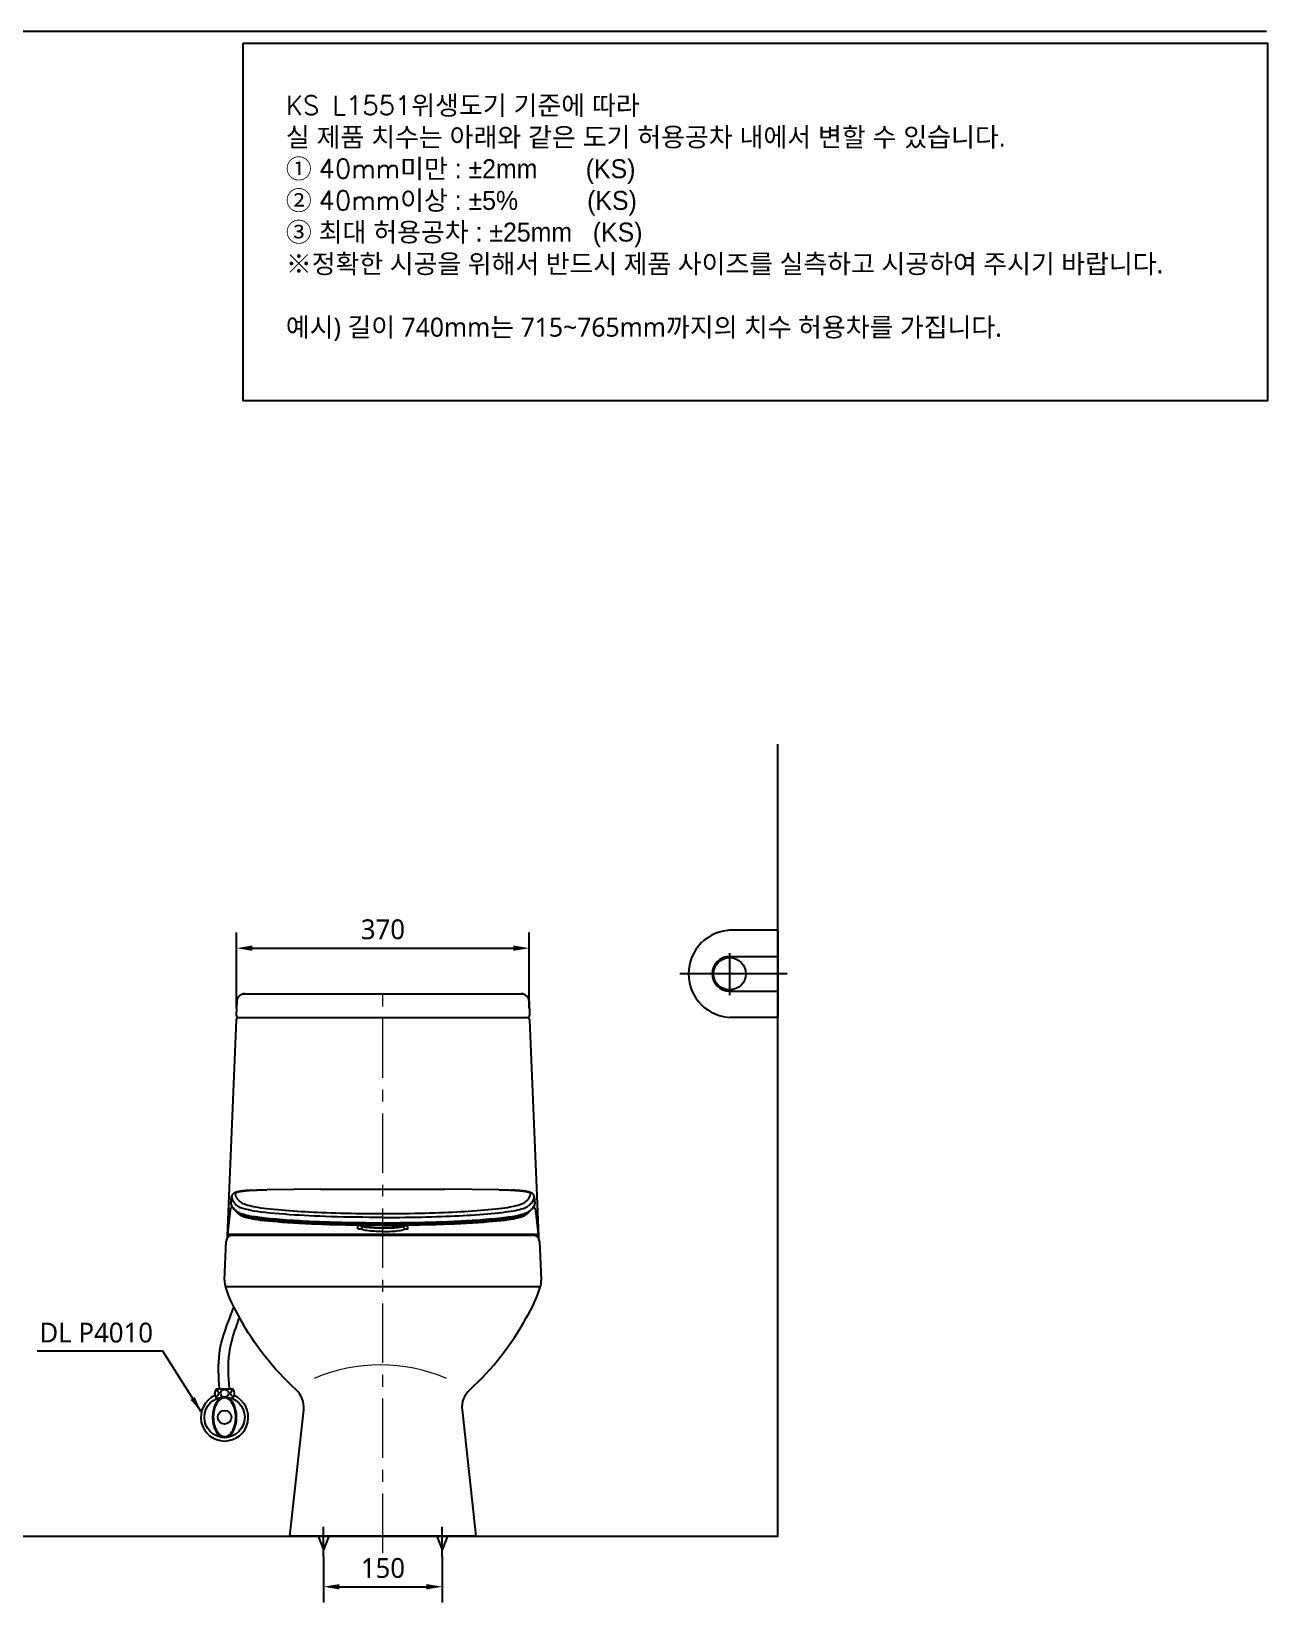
# Model space of a CAD drawing. Extents: x 9010 to 11716, y -52 to 2196.
# Drawn here: x 10155 to 11716, y 74 to 2058 of the extents above; entities that cross this region are included whole.
import ezdxf
from ezdxf.lldxf.tags import DXFTag

# ---------------------------------------------------------------- set-up
doc = ezdxf.new("R2010")
doc.units = 0
doc.header["$LTSCALE"] = 20
doc.header["$MEASUREMENT"] = 0
doc.linetypes.add('CENTER', pattern=[2, 1.25, -0.25, 0.25, -0.25])
doc.layers.get('0').update_dxf_attribs({"linetype": 'CONTINUOUS'})
doc.layers.get('DEFPOINTS').update_dxf_attribs({"linetype": 'CONTINUOUS'})
for name, color, linetype in [('1', 1, 'CONTINUOUS'), ('2', 2, 'CONTINUOUS'), ('3', 3, 'CONTINUOUS'), ('4', 4, 'CONTINUOUS'), ('6', 6, 'CONTINUOUS')]:
    doc.layers.add(name, color=color, linetype=linetype)
doc.styles.add('ROMANS', font='NanumGothic.ttf')
doc.styles.get("Standard").update_dxf_attribs({"font": 'NanumGothic.ttf'})
tags = doc.linetypes.add('DASHED', pattern=[0.75, 0.5, -0.25]).pattern_tags.tags
tags[6:7] = [DXFTag(74, 4), DXFTag(75, 0), DXFTag(340, '0'), DXFTag(46, 1.0), DXFTag(50, 0.0), DXFTag(44, 0.0), DXFTag(45, 0.0)]
tags[4:5] = [DXFTag(74, 4), DXFTag(75, 0), DXFTag(340, '0'), DXFTag(46, 1.0), DXFTag(50, 0.0), DXFTag(44, 0.0), DXFTag(45, 0.0)]
doc.dimstyles.get("Standard").update_dxf_attribs({"dimtxt": 0.18, "dimasz": 0.18, "dimexe": 0.18, "dimexo": 0.0625, "dimgap": 0.09, "dimtad": 0, "dimtih": 1, "dimtoh": 1, "dimdec": 4, "dimzin": 0, "dimdsep": 46, "dimtxsty": 'Standard', "dimcen": 0.09, "dimadec": 0, "dimazin": 0, "dimtfac": 1, "dimtdec": 4, "dimtofl": 0, "dimtmove": 0, "dimatfit": 3, "dimfxl": 0, "dimtolj": 1, "dimtzin": 0, "dimarcsym": 0})

# ---------------------------------------------------------------- blocks, each defined once
blk = doc.blocks.new('*D47')
at = {"layer": '3', "color": 3, "lineweight": -2}
for p, q in [((10523.6, 131.8), (10523.6, 73.7)), ((10673.6, 131.8), (10673.6, 73.7)), ((10543.6, 93.7), (10653.6, 93.7))]:
    blk.add_line(p, q, dxfattribs=at)
at = {"layer": '3', "color": 3}
for points in [[(10543.6, 97), (10543.6, 90.3), (10523.6, 93.7)], [(10653.6, 97), (10653.6, 90.3), (10673.6, 93.7)]]:
    blk.add_solid(points, dxfattribs=at)
at = {"layer": 'DEFPOINTS', "color": 0}
for p in [(10523.6, 131.8), (10673.6, 131.8), (10673.6, 93.7)]:
    blk.add_point(p, dxfattribs=at)
at = {"layer": '3', "color": 2, "insert": (10598.6, 117.2), "char_height": 25, "attachment_point": 5}
blk.add_mtext('\\A1;150', dxfattribs=at)
blk = doc.blocks.new('*D57')
at = {"layer": '3', "color": 3, "lineweight": -2}
for p, q in [((10413.6, 824.1), (10413.6, 920)), ((10783.5, 824), (10783.5, 920)), ((10433.6, 900), (10763.5, 900))]:
    blk.add_line(p, q, dxfattribs=at)
at = {"layer": '3', "color": 3}
for points in [[(10433.6, 903.4), (10433.6, 896.7), (10413.6, 900)], [(10763.5, 903.4), (10763.5, 896.7), (10783.5, 900)]]:
    blk.add_solid(points, dxfattribs=at)
at = {"layer": 'DEFPOINTS', "color": 0}
for p in [(10783.5, 900), (10413.6, 824.1), (10783.5, 824)]:
    blk.add_point(p, dxfattribs=at)
at = {"layer": '3', "color": 2, "insert": (10598.6, 923.7), "char_height": 25, "attachment_point": 5}
blk.add_mtext('\\A1;370', dxfattribs=at)

msp = doc.modelspace()

# ---------------------------------------------------------------- linework, layer by layer
at = {"color": 7}
for p, q in [((10421.5718, 842.37862), (10598.64362, 842.37795)), ((10598.64362, 842.37795), (10775.71545, 842.37728)), ((10413.90973, 832.71473), (10413.33106, 815.50724)), ((10783.20976, 832.71337), (10783.78838, 815.50721)), ((10413.23755, 809.47389), (10401.9491, 536.58491)), ((10416.23504, 812.37732), (10598.56025, 812.37731)), ((10598.56025, 812.37731), (10780.79333, 812.3773)), ((10783.88201, 809.49948), (10795.00614, 536.58489)), ((10401.9491, 536.58491), (10401.9491, 533.93683)), ((10794.80508, 537.67693), (10402.15014, 537.67695)), ((10408.7206, 537.67694), (10434.04635, 537.67694)), ((10434.04635, 537.67694), (10598.56113, 537.67694)), ((10598.56113, 537.67694), (10763.0759, 537.67694)), ((10763.0759, 537.67694), (10788.40165, 537.67694)), ((10795.00614, 536.58489), (10795.00614, 534.19144)), ((10398.58476, 480.76369), (10400.72817, 530.0247)), ((10796.39408, 530.0247), (10798.53749, 480.76369)), ((10399.56113, 472.67694), (10797.56113, 472.67694)), ((10481.06113, 157.67694), (10498.54271, 316.93902)), ((10698.57954, 316.93902), (10716.06113, 157.67694)), ((10598.56113, 157.67694), (10481.06113, 157.67694)), ((10516.77763, 157.67694), (10523.56113, 140.44882)), ((10530.34462, 157.67694), (10523.56113, 140.44882)), ((10716.06113, 157.67694), (10598.56113, 157.67694)), ((10666.77763, 157.67694), (10673.56113, 140.44882)), ((10680.34462, 157.67694), (10673.56113, 140.44882))]:
    msp.add_line(p, q, dxfattribs=at)
at = {"color": 1, "linetype": 'CENTER', "lineweight": 0, "ltscale": 3}
msp.add_line((10598.56113, 136.25114), (10598.56113, 851.41055), dxfattribs=at)
at = {"color": 2}
for p, q in [((10407.46275, 586.3906), (10406.46065, 577.47436)), ((10790.6616, 577.47435), (10789.6595, 586.39057)), ((10405.54026, 569.2562), (10402.1631, 538.96895)), ((10794.9592, 538.96851), (10791.58199, 569.25624)), ((10402.23365, 538.78147), (10411.51772, 538.78147)), ((10403.22793, 537.67694), (10412.50917, 537.67694)), ((10411.51772, 538.78147), (10427.58074, 538.78147)), ((10412.50917, 537.67694), (10428.53719, 537.67694)), ((10427.58074, 538.78147), (10496.61323, 538.78147)), ((10428.53719, 537.67694), (10497.29923, 537.67694)), ((10496.61323, 538.78147), (10598.56113, 538.78147)), ((10497.29923, 537.67694), (10699.82302, 537.67694)), ((10598.56113, 538.78147), (10700.50902, 538.78147)), ((10699.82302, 537.67694), (10768.58506, 537.67694)), ((10700.50902, 538.78147), (10769.54152, 538.78147)), ((10768.58506, 537.67694), (10784.61308, 537.67694)), ((10769.54152, 538.78147), (10785.60453, 538.78147)), ((10784.61308, 537.67694), (10793.89432, 537.67694)), ((10785.60453, 538.78147), (10794.8886, 538.78147))]:
    msp.add_line(p, q, dxfattribs=at)
at = {"color": 1, "linetype": 'CENTER', "ltscale": 3}
for p, q in [((10523.56113, 131.78201), (10523.56113, 169.30347)), ((10673.56113, 131.78201), (10673.56113, 169.30347))]:
    msp.add_line(p, q, dxfattribs=at)
at = {"color": 2}
for points in [[(10520.19673, 595.59464), (10485.99974, 595.36353), (10451.8042, 594.9751)], [(10520.19674, 595.59486), (10559.37883, 595.72569), (10598.56113, 595.7696)], [(10598.56113, 595.7696), (10637.74331, 595.72569), (10676.92528, 595.59486)], [(10745.31805, 594.9751), (10711.12251, 595.36353), (10676.92552, 595.59464)], [(10406.45628, 577.30806), (10406.45807, 577.25324), (10406.46044, 577.22028)], [(10406.46044, 577.22028), (10406.52044, 576.9453)], [(10406.4659, 577.39986), (10406.46597, 577.17953), (10406.48857, 577.05382)], [(10406.46669, 577.39975), (10407.46325, 586.25829)], [(10598.56113, 552.90714), (10593.20337, 552.91294), (10587.85309, 552.9303), (10582.51749, 552.95913), (10577.20369, 552.99937), (10571.91884, 553.05098), (10566.67012, 553.11392), (10561.46487, 553.18813), (10556.31041, 553.27354), (10551.2136, 553.36997), (10546.18118, 553.47728), (10541.21989, 553.59531), (10536.33647, 553.72392), (10531.72796, 553.85718), (10527.20353, 553.9999), (10522.76874, 554.15187), (10518.4288, 554.31288), (10514.18894, 554.4827), (10510.05455, 554.66115), (10506.03111, 554.84805), (10501.74136, 555.06316), (10497.59291, 555.28728), (10493.5694, 555.51863), (10489.64757, 555.75553), (10485.81385, 555.99721), (10481.06212, 556.31159), (10476.46679, 556.63385), (10472.03506, 556.9638), (10467.7678, 557.30101), (10463.66664, 557.64515), (10459.80379, 557.98965), (10456.10894, 558.34035), (10452.58488, 558.69698), (10449.2337, 559.05922), (10446.00131, 559.43351), (10442.95248, 559.81299), (10440.08994, 560.19738), (10437.41846, 560.58644), (10434.94461, 560.97992), (10432.70411, 561.3702), (10430.6413, 561.76369), (10428.74081, 562.15981), (10426.97504, 562.55791), (10424.8783, 563.06846), (10422.94448, 563.5812), (10421.17995, 564.09607), (10419.59538, 564.61292), (10418.18923, 565.13152), (10416.9821, 565.64236), (10415.94681, 566.15446), (10415.07855, 566.66758), (10414.36477, 567.18139), (10413.29275, 568.09904), (10412.27608, 569.0167), (10411.32092, 569.93467), (10410.45088, 570.85295), (10409.34771, 572.16516), (10408.39527, 573.47777), (10407.59718, 574.79074), (10406.95519, 576.104), (10406.46806, 577.41748)], [(10406.48857, 577.05382), (10406.50474, 576.99588)], [(10406.50486, 576.9955), (10406.5165, 576.95837), (10406.58635, 576.74284), (10406.65588, 576.53929), (10406.72448, 576.34772), (10406.79159, 576.16812), (10406.85665, 576.00047), (10406.91917, 575.84478), (10406.97869, 575.70104), (10407.02923, 575.58214), (10407.07671, 575.47285), (10407.12089, 575.37317), (10407.1637, 575.27831), (10407.2067, 575.18467), (10407.24985, 575.09225), (10407.29313, 575.00104), (10407.3836, 574.81495), (10407.47427, 574.63419), (10407.56571, 574.4573), (10407.66195, 574.27647), (10407.76382, 574.09056), (10407.87157, 573.89951), (10408.04753, 573.59875), (10408.23593, 573.29055), (10408.43729, 572.97496), (10408.64786, 572.65839), (10408.86216, 572.34864), (10409.07959, 572.04569), (10409.30056, 571.74821), (10410.29459, 570.51553), (10411.41855, 569.28803), (10412.67682, 568.07165), (10412.91151, 567.85687), (10413.15637, 567.63542), (10413.41128, 567.40728), (10413.56614, 567.26971), (10413.72426, 567.12982), (10413.8848, 566.98822), (10414.03845, 566.85339), (10414.18246, 566.72803), (10414.31725, 566.61216), (10414.44317, 566.5058), (10414.56018, 566.40899), (10414.64769, 566.33801), (10414.74549, 566.26019), (10414.85703, 566.17346), (10414.98344, 566.07786), (10415.12887, 565.97147), (10415.29299, 565.856), (10415.47794, 565.73153), (10415.68507, 565.59856), (10415.89808, 565.46807), (10416.1726, 565.30814), (10416.43951, 565.16046), (10416.69611, 565.02489), (10416.91442, 564.91399), (10417.12075, 564.81256), (10417.32193, 564.7166), (10417.53736, 564.61681), (10417.76869, 564.51282), (10418.0168, 564.40463), (10418.481, 564.21055), (10418.99513, 564.00673), (10419.53707, 563.80279), (10420.10417, 563.59972), (10420.69631, 563.39751), (10421.31348, 563.19617), (10421.95388, 562.99626), (10422.61601, 562.79817), (10424.06916, 562.38896), (10425.60685, 561.98597), (10427.24219, 561.58483), (10428.95794, 561.19099), (10430.79615, 560.79915), (10432.78498, 560.40991), (10434.94121, 560.02392), (10437.27521, 559.64176), (10439.74629, 559.27057), (10442.39097, 558.90371), (10445.20383, 558.54136), (10448.18227, 558.1837), (10451.38288, 557.82461), (10454.75115, 557.47088), (10458.28521, 557.12279), (10461.98298, 556.78063), (10465.84122, 556.44461), (10469.78281, 556.12078), (10473.8727, 555.8033), (10478.11, 555.49253), (10482.49341, 555.18876), (10485.76944, 554.97229), (10489.11413, 554.75942), (10492.52516, 554.55015), (10496.00737, 554.3449), (10499.57355, 554.14464), (10503.2391, 553.95058), (10507.01389, 553.76381), (10511.2913, 553.56728), (10515.69257, 553.3803), (10520.211, 553.20311), (10524.84007, 553.03593), (10529.57354, 552.87903), (10534.14646, 552.74017), (10538.80147, 552.61093), (10543.53244, 552.49146), (10548.33323, 552.38189), (10553.19777, 552.28236), (10558.10131, 552.19332), (10562.68147, 552.12008), (10567.21665, 552.0568), (10568.63161, 552.0389), (10570.04125, 552.02192), (10571.52149, 552.00502), (10573.16631, 551.98733), (10574.97674, 551.96917), (10576.95356, 551.95092), (10579.09745, 551.93297), (10581.40896, 551.91574), (10583.88849, 551.89969), (10586.53626, 551.88534), (10589.30044, 551.87339), (10592.2265, 551.86412), (10595.31375, 551.85811), (10598.56113, 551.85595)], [(10407.46236, 586.38713), (10407.49792, 586.53254)], [(10407.46325, 586.25829), (10407.46236, 586.38713)], [(10407.46317, 586.25829), (10407.57435, 585.70211), (10407.6957, 585.1692), (10407.82612, 584.65894), (10407.96455, 584.17073), (10408.10997, 583.70391), (10408.25866, 583.26565), (10408.41223, 582.8468), (10408.56982, 582.44678), (10408.73058, 582.06498), (10408.89366, 581.70084), (10409.05822, 581.35376), (10409.22341, 581.02316), (10409.38846, 580.70849), (10409.46231, 580.57226), (10409.5359, 580.4391), (10409.60917, 580.30896), (10409.68205, 580.1818), (10409.75447, 580.05759), (10409.82638, 579.93629), (10409.89771, 579.81785), (10410.02664, 579.60846), (10410.16732, 579.38675), (10410.32038, 579.1532), (10410.48652, 578.90833), (10410.66653, 578.6527), (10410.86125, 578.38692), (10411.05915, 578.12763), (10411.2718, 577.86048), (10411.50016, 577.58609), (10411.7453, 577.30512), (10412.00835, 577.01827), (10412.2904, 576.72628), (10412.5919, 576.42996), (10412.91308, 576.13017), (10413.254, 575.82781), (10413.61389, 575.52357), (10413.98395, 575.22326), (10414.36847, 574.9217), (10414.77534, 574.61955), (10415.22545, 574.31807)], [(10431.32191, 594.25316), (10429.54917, 594.13989), (10427.68636, 594.0025), (10425.92418, 593.85365), (10424.26127, 593.69464), (10423.0231, 593.56333), (10421.84405, 593.42684), (10420.78576, 593.29368), (10419.91607, 593.17581), (10419.4981, 593.11617), (10419.13309, 593.06239), (10418.81847, 593.01468), (10418.51335, 592.96717), (10418.12398, 592.90465), (10417.66119, 592.82744), (10417.12621, 592.73389), (10416.54809, 592.62709), (10416.00394, 592.52049), (10415.12663, 592.33426), (10414.35933, 592.15391), (10413.70383, 591.98378), (10413.17729, 591.83383), (10412.89554, 591.74778), (10412.58696, 591.64814), (10412.20672, 591.51647), (10411.77695, 591.35372), (10411.37664, 591.18602), (10411.01448, 591.01798), (10410.66165, 590.83621), (10410.20636, 590.5692), (10409.74202, 590.2493), (10409.32589, 589.90936), (10409.00474, 589.60211), (10408.6198, 589.16426), (10408.46956, 588.96585), (10408.27218, 588.67319), (10408.04528, 588.27561), (10407.81623, 587.76839), (10407.61829, 587.15375), (10407.49882, 586.53866)], [(10412.14564, 590.70862), (10412.21771, 590.96844), (10412.50543, 591.23933), (10413.00867, 591.51806), (10413.45773, 591.7047), (10413.99863, 591.89235), (10414.54979, 592.05754), (10414.62713, 592.07914), (10414.70566, 592.10072), (10414.78538, 592.1223), (10414.86628, 592.14386), (10414.94836, 592.1654), (10415.03161, 592.18692), (10415.18622, 592.22632), (10415.40766, 592.2814), (10415.73541, 592.35972), (10416.16256, 592.45644), (10416.70262, 592.57107), (10417.37137, 592.70285), (10417.86558, 592.79399), (10418.42246, 592.89114), (10418.96466, 592.98068), (10419.47016, 593.0601), (10419.96442, 593.13431), (10420.75593, 593.24667), (10421.4975, 593.3454), (10422.17933, 593.4311), (10422.39395, 593.45713), (10422.60054, 593.48178), (10422.79881, 593.50507), (10422.98852, 593.52703), (10423.16941, 593.54766), (10423.34126, 593.56701), (10423.50386, 593.58507), (10425.4022, 593.78111), (10427.41782, 593.96292), (10429.5417, 594.12965), (10431.40207, 594.25782), (10433.32564, 594.375), (10435.06578, 594.46896), (10435.26366, 594.47897), (10435.46203, 594.48888), (10435.6609, 594.49868), (10435.86024, 594.50838), (10436.06005, 594.51797), (10436.26033, 594.52746), (10436.46107, 594.53684), (10436.86686, 594.55552), (10437.41951, 594.58033), (10438.12155, 594.61066), (10438.97594, 594.64578), (10439.77132, 594.67674), (10440.66797, 594.70969), (10441.66755, 594.74408), (10442.77155, 594.77931), (10443.98125, 594.81478), (10445.79846, 594.86225), (10447.41706, 594.89902), (10448.83046, 594.92717), (10450.03428, 594.94839), (10451.02595, 594.96405), (10451.8042, 594.9752)], [(10419.78099, 578.76656), (10419.71209, 578.8092), (10419.62715, 578.86231), (10419.52689, 578.92607), (10419.41207, 579.00071), (10419.28333, 579.08646), (10419.24008, 579.11575), (10419.19551, 579.14617), (10419.14964, 579.17773), (10419.10247, 579.21044), (10419.05399, 579.2443), (10419.00421, 579.27934), (10418.95725, 579.31262), (10418.76482, 579.45213), (10418.39569, 579.73281), (10418.04465, 580.01699), (10417.36375, 580.61727), (10417.08032, 580.89124), (10416.959, 581.01367), (10416.94552, 581.02749), (10416.93206, 581.04132), (10416.91863, 581.05516), (10416.90523, 581.06902), (10416.89185, 581.08289), (10416.8785, 581.09678), (10416.86518, 581.11068), (10416.82723, 581.15008), (10416.77967, 581.19911), (10416.72266, 581.25789), (10416.65639, 581.32653), (10416.58107, 581.40517), (10416.4791, 581.51298), (10416.36499, 581.63574), (10416.23926, 581.77378), (10416.1025, 581.92749), (10415.95536, 582.09726), (10415.79853, 582.28351), (10415.63271, 582.48668), (10415.4994, 582.65496), (10415.36157, 582.83376), (10415.21963, 583.02331), (10415.07398, 583.22384), (10414.94306, 583.40956), (10414.80988, 583.60411), (10414.69105, 583.78274), (10414.67931, 583.80067), (10414.66755, 583.81866), (10414.65578, 583.83672), (10414.644, 583.85485), (10414.6322, 583.87304), (10414.6204, 583.89131), (10414.60858, 583.90964), (10414.59675, 583.92804), (10414.52114, 584.0471), (10414.43789, 584.18108), (10414.34743, 584.33019), (10414.25024, 584.4947), (10414.14683, 584.67486), (10414.03977, 584.86731), (10413.92789, 585.07543), (10413.81181, 585.29951), (10413.69226, 585.53987), (10413.56995, 585.79689), (10413.44565, 586.07097), (10413.32015, 586.36254), (10413.19432, 586.67206), (10413.15746, 586.76633), (10413.12068, 586.8622), (10413.08399, 586.95968), (10413.04741, 587.05878), (10413.0135, 587.15247), (10412.98902, 587.22122), (10412.87747, 587.54731), (10412.44486, 589.09383), (10412.14564, 590.70861)], [(10598.56113, 564.48321), (10591.76023, 564.49323), (10584.97496, 564.52308), (10578.22152, 564.57252), (10571.51607, 564.64141), (10564.87494, 564.72966), (10558.31376, 564.83726), (10551.84745, 564.96385), (10545.49119, 565.10907), (10539.26009, 565.27253), (10533.1694, 565.45392), (10527.23349, 565.65292), (10521.46564, 565.86901), (10515.87927, 566.10159), (10510.48878, 566.35019), (10505.30814, 566.61459), (10500.3272, 566.89433), (10495.50897, 567.18624), (10490.82121, 567.48648), (10485.37144, 567.85515), (10480.13131, 568.23356), (10475.10865, 568.62201), (10470.30459, 569.01993), (10465.72346, 569.42676), (10460.86582, 569.89261), (10456.3034, 570.36877), (10452.04092, 570.85458), (10448.08329, 571.34938), (10444.4366, 571.85255), (10441.16838, 572.35438), (10438.21704, 572.86339), (10435.56277, 573.37858), (10433.17052, 573.89859), (10430.36403, 574.57856), (10427.83735, 575.2614), (10425.61111, 575.94659), (10423.69309, 576.63402), (10422.08322, 577.32359), (10420.78159, 578.02045), (10419.78098, 578.76668)], [(10451.80505, 594.98256), (10451.80406, 594.9751)], [(10451.80772, 594.95093), (10451.80505, 594.98256)], [(10451.80808, 594.94336), (10451.80772, 594.95093)], [(10777.34127, 578.76668), (10776.34066, 578.02045), (10775.03903, 577.32359), (10773.42916, 576.63402), (10771.51114, 575.94659), (10769.2849, 575.2614), (10766.75822, 574.57856), (10763.95173, 573.89859), (10761.5137, 573.36917), (10758.80328, 572.84477), (10755.78379, 572.32682), (10752.43569, 571.81635), (10748.76649, 571.31375), (10744.86067, 570.82832), (10740.66104, 570.3516), (10736.17226, 569.8842), (10731.39879, 569.42676), (10726.81766, 569.01993), (10722.0136, 568.62201), (10716.99094, 568.23356), (10711.75081, 567.85515), (10706.30104, 567.48648), (10701.61328, 567.18624), (10696.79505, 566.89433), (10691.81411, 566.61459), (10686.63347, 566.35019), (10681.24299, 566.10159), (10675.65661, 565.86901), (10669.88877, 565.65292), (10663.95285, 565.45392), (10657.86216, 565.27253), (10651.63106, 565.10907), (10645.2748, 564.96385), (10638.8085, 564.83726), (10632.24731, 564.72966), (10625.60618, 564.64141), (10618.90073, 564.57252), (10612.1473, 564.52308), (10605.36202, 564.49323), (10598.56113, 564.48321)], [(10790.65421, 577.41753), (10790.13259, 576.02444), (10789.4367, 574.63162), (10788.56514, 573.23913), (10787.52113, 571.84705), (10786.30531, 570.45543), (10784.89762, 569.06441), (10784.32375, 568.53999), (10783.73521, 568.01565), (10783.13449, 567.49132), (10782.47609, 566.96689), (10781.68364, 566.44283), (10780.7222, 565.91967), (10779.58394, 565.39769), (10778.12448, 564.82518), (10776.4483, 564.25468), (10774.55362, 563.68651), (10772.44941, 563.12089), (10770.14731, 562.55793), (10768.34828, 562.15261), (10766.40901, 561.74935), (10764.30074, 561.34884), (10762.00758, 560.9517), (10759.5196, 560.55852), (10756.88387, 560.17669), (10754.06421, 559.79937), (10751.06495, 559.42679), (10747.88868, 559.05924), (10744.47498, 558.69046), (10740.88207, 558.32751), (10737.1122, 557.97071), (10733.16839, 557.62036), (10729.05527, 557.2767), (10724.85408, 556.94594), (10720.49428, 556.62222), (10715.97676, 556.30592), (10711.30853, 555.99722), (10707.82684, 555.77732), (10704.27302, 555.56134), (10700.63817, 555.34974), (10696.90528, 555.14371), (10693.05926, 554.94462), (10689.09379, 554.75356), (10685.01414, 554.57086), (10680.40182, 554.37976), (10675.66579, 554.19924), (10670.81312, 554.02956), (10665.85071, 553.87103), (10660.78587, 553.72392), (10655.90244, 553.59532), (10650.94114, 553.47729), (10645.90872, 553.36998), (10640.8119, 553.27354), (10635.65744, 553.18813), (10630.45218, 553.11392), (10625.20345, 553.05098), (10619.91859, 552.99937), (10614.60479, 552.95913), (10609.26917, 552.9303), (10603.91889, 552.91294), (10598.56113, 552.90714)], [(10598.56113, 551.85595), (10602.06104, 551.85845), (10605.37412, 551.8654), (10608.49907, 551.87603), (10611.43512, 551.88963), (10614.18194, 551.90553), (10616.73958, 551.92312), (10618.9781, 551.94072), (10621.04922, 551.95885), (10622.95357, 551.97711), (10624.69185, 551.9951), (10626.26486, 552.01249), (10628.80259, 552.04277), (10631.33492, 552.07577), (10633.88289, 552.11181), (10636.44531, 552.15097), (10639.02095, 552.19332), (10643.92448, 552.28236), (10648.78902, 552.38189), (10653.58981, 552.49146), (10658.32078, 552.61093), (10662.97579, 552.74017), (10667.54871, 552.87903), (10672.56576, 553.04577), (10677.46496, 553.22406), (10682.23882, 553.41358), (10686.87953, 553.61406), (10691.37898, 553.82521), (10695.72908, 554.04676), (10699.69944, 554.26413), (10703.56026, 554.48813), (10707.33132, 554.71727), (10711.02133, 554.95084), (10714.62884, 555.18876), (10719.09061, 555.49812), (10723.40086, 555.81473), (10727.55828, 556.13828), (10731.56185, 556.4684), (10735.40878, 556.80487), (10739.03054, 557.14129), (10742.49426, 557.48342), (10745.798, 557.83097), (10748.93998, 558.1837), (10751.97105, 558.54791), (10754.83042, 558.91697), (10757.51529, 559.29071), (10760.01981, 559.66892), (10762.34086, 560.05137), (10764.44795, 560.43069), (10766.3942, 560.81311), (10768.19593, 561.198), (10769.88006, 561.58483), (10771.56418, 561.99835), (10773.14501, 562.41394), (10774.63612, 562.83638), (10776.02974, 563.26722), (10777.31224, 563.70382), (10778.4775, 564.14444), (10778.86669, 564.30352), (10779.22155, 564.45485), (10779.54444, 564.5984), (10779.83761, 564.73418), (10780.05182, 564.83701), (10780.27621, 564.94831), (10780.51369, 565.07048), (10780.76209, 565.20361), (10780.96716, 565.31809), (10781.17658, 565.43971), (10781.38908, 565.56857), (10781.59961, 565.7023), (10781.78954, 565.82878), (10781.95532, 565.94426), (10782.10259, 566.051), (10782.23316, 566.14895), (10782.34854, 566.23804), (10782.45741, 566.32424), (10782.55276, 566.40138), (10782.65083, 566.48224), (10782.75534, 566.56997), (10782.86622, 566.66456), (10782.98355, 566.76598), (10783.13052, 566.89429), (10783.28723, 567.03207), (10783.44749, 567.17356), (10783.60461, 567.31273), (10783.87685, 567.55547), (10784.13799, 567.79081), (10784.38789, 568.01874), (10784.62937, 568.24203), (10785.46324, 569.04463), (10786.23904, 569.85318), (10787.13973, 570.88593), (10787.95223, 571.92274), (10788.19249, 572.25329), (10788.42918, 572.59205), (10788.66152, 572.93907), (10788.88392, 573.2867), (10789.09063, 573.62542), (10789.22909, 573.86189), (10789.35935, 574.09222), (10789.48111, 574.31513), (10789.59481, 574.53069), (10789.70391, 574.74503), (10789.8128, 574.96702), (10789.92111, 575.19668), (10789.96847, 575.30016), (10790.01573, 575.40539), (10790.06586, 575.51934), (10790.11988, 575.64499), (10790.17743, 575.78233), (10790.2381, 575.93137), (10790.30146, 576.09212), (10790.3737, 576.28248), (10790.44796, 576.48702), (10790.52349, 576.70577), (10790.59954, 576.93872), (10790.61725, 576.99506)], [(10745.31805, 594.9752), (10747.94587, 594.93379), (10750.56194, 594.88086), (10753.1534, 594.81552), (10755.30244, 594.75042), (10757.41864, 594.67546), (10759.24825, 594.60103), (10759.45148, 594.59217), (10759.65427, 594.5832), (10759.8566, 594.57414), (10760.05846, 594.56497), (10760.25985, 594.5557), (10760.46075, 594.54632), (10760.66118, 594.53684), (10761.05282, 594.51805), (10761.58868, 594.49171), (10762.2658, 594.45721), (10763.08019, 594.41373), (10763.98634, 594.36263), (10765.00844, 594.30133), (10766.13941, 594.22869), (10767.37063, 594.14342), (10768.52474, 594.05712), (10769.54347, 593.97532), (10770.44833, 593.89786), (10771.26454, 593.8238), (10771.97211, 593.75617), (10772.57635, 593.69572), (10772.75742, 593.67709), (10772.9275, 593.65938), (10773.08674, 593.64259), (10773.23531, 593.62675), (10773.37335, 593.61187), (10773.501, 593.59797), (10773.61839, 593.58507), (10775.38976, 593.37594), (10777.02613, 593.15488), (10778.52058, 592.92357), (10779.66143, 592.72266), (10780.69386, 592.5169), (10781.51052, 592.33286), (10781.59673, 592.31207), (10781.68184, 592.29126), (10781.76583, 592.27042), (10781.84871, 592.24957), (10781.93047, 592.22871), (10782.01112, 592.20782), (10782.09064, 592.18692), (10782.24928, 592.14456), (10782.45862, 592.08711), (10782.7121, 592.0145), (10783.00136, 591.92675), (10783.25174, 591.84567), (10783.51252, 591.75501), (10783.77687, 591.65491), (10784.03719, 591.54559), (10784.2851, 591.42738), (10784.52768, 591.29039), (10784.70327, 591.16741), (10784.82462, 591.05827), (10784.90328, 590.96269), (10784.9593, 590.85571), (10784.97821, 590.77131), (10784.97661, 590.70862)], [(10789.62321, 586.54035), (10789.4444, 587.36753), (10789.15646, 588.11493), (10788.85263, 588.66911), (10788.59963, 589.03805), (10788.35719, 589.34009), (10788.13396, 589.58512), (10787.93321, 589.78385), (10787.47785, 590.17463), (10786.96746, 590.53628), (10786.45677, 590.83829), (10785.99809, 591.07069), (10785.61538, 591.24248), (10785.19039, 591.41427), (10784.76175, 591.571), (10784.40025, 591.69249), (10784.07261, 591.79539), (10783.71245, 591.90168), (10783.2846, 592.01989), (10782.78157, 592.14929), (10782.21635, 592.28421), (10781.59088, 592.42256), (10781.05366, 592.53349), (10780.47321, 592.6462), (10779.86547, 592.75717), (10779.32005, 592.85132), (10778.85753, 592.9275), (10778.48607, 592.98645), (10778.02474, 593.05706), (10777.51904, 593.13136), (10776.95799, 593.21028), (10776.33825, 593.29346), (10775.63914, 593.38261), (10774.97308, 593.46323), (10774.18888, 593.55319), (10773.27802, 593.6515), (10772.23131, 593.75697), (10771.03913, 593.8682), (10769.76712, 593.97736), (10768.34755, 594.08869), (10766.77267, 594.20062), (10765.03529, 594.31141), (10763.12909, 594.4192), (10761.04913, 594.5221), (10760.2533, 594.55779)], [(10784.97661, 590.70861), (10784.66918, 589.06532), (10784.22352, 587.49289), (10783.63775, 585.99338), (10782.91037, 584.56607), (10782.04234, 583.21281), (10781.93275, 583.06241), (10781.82105, 582.91314), (10781.70724, 582.76502), (10781.59131, 582.61808), (10781.47323, 582.47232), (10781.37225, 582.35006), (10781.20486, 582.15066), (10781.02419, 581.94045), (10780.82935, 581.71998), (10780.74128, 581.6225), (10780.65037, 581.52331), (10780.55652, 581.42245), (10780.45967, 581.31997), (10780.35978, 581.21594), (10780.25683, 581.11043), (10780.16786, 581.02072), (10779.66453, 580.53796), (10778.99416, 579.94973), (10778.91738, 579.88547), (10778.85825, 579.83662), (10778.79675, 579.78693), (10778.72905, 579.7333), (10778.65515, 579.67576), (10778.57504, 579.61438), (10778.48871, 579.54923), (10778.38014, 579.46851), (10778.2629, 579.38285), (10778.13401, 579.29063), (10777.99294, 579.19179), (10777.86269, 579.10252), (10777.7434, 579.02263), (10777.61733, 578.94022), (10777.50768, 578.87024), (10777.41536, 578.81243), (10777.34126, 578.76656)], [(10789.65908, 586.25829), (10789.3676, 584.94014), (10789.0024, 583.68074), (10788.56598, 582.48009), (10788.06057, 581.3382), (10787.48932, 580.25506), (10786.85686, 579.23067), (10786.26884, 578.39939), (10785.63694, 577.61128), (10784.95857, 576.86633), (10784.23496, 576.16455), (10783.47961, 575.50594), (10782.7078, 574.89049), (10781.89685, 574.31821)], [(10789.65989, 586.38709), (10789.62434, 586.53246)], [(10789.659, 586.25829), (10789.65989, 586.38709)], [(10789.659, 586.25829), (10790.65373, 577.41602)], [(10790.65571, 577.39979), (10790.65579, 577.17392), (10790.61858, 576.99495)], [(10790.6225, 577.00797), (10790.63333, 577.0469)], [(10790.63333, 577.0469), (10790.66604, 577.27236)], [(10790.66604, 577.27236), (10790.66589, 577.35596), (10790.64402, 577.53571)], [(10790.66191, 577.47163), (10790.65558, 577.3998)], [(10402.16424, 538.88339), (10402.34185, 540.47488), (10402.51895, 542.0615), (10402.69555, 543.64326), (10402.87164, 545.22014), (10403.03154, 546.65172), (10403.15419, 547.75041), (10403.27318, 548.81687), (10403.41208, 550.06215), (10403.57088, 551.48625), (10403.74959, 553.08917), (10403.93071, 554.71393), (10404.08967, 556.13964), (10404.28736, 557.9124), (10404.46765, 559.52866), (10404.63055, 560.98843), (10404.80025, 562.50852), (10404.98608, 564.17297), (10405.17181, 565.83645), (10405.35744, 567.49895), (10405.54298, 569.16048)], [(10405.54318, 569.16046), (10405.70364, 569.99035), (10406.02044, 570.81962), (10406.49748, 571.60466), (10407.12221, 572.30035), (10407.86571, 572.86781), (10408.34359, 573.13128)], [(10408.23674, 573.28234), (10408.16267, 573.23851), (10407.96886, 573.11706), (10407.6288, 572.87781), (10407.41719, 572.70924), (10407.12677, 572.44799), (10406.86074, 572.17148), (10406.55692, 571.79918), (10406.24085, 571.32105), (10405.94506, 570.73307), (10405.70642, 570.04157), (10405.57398, 569.37424)], [(10418.7277, 562.67692), (10416.71021, 564.39037), (10415.13218, 565.95648)], [(10598.56113, 560.03856), (10590.12831, 560.04966), (10581.72551, 560.08984), (10573.38002, 560.15876), (10565.11923, 560.25623), (10556.97237, 560.38216), (10548.96825, 560.53603), (10541.13293, 560.71719), (10533.49244, 560.92504), (10526.07391, 561.15897), (10518.90313, 561.41811), (10512.00281, 561.70148), (10505.39656, 562.00837), (10499.11363, 562.33719), (10493.14292, 562.68243), (10487.40741, 563.03877), (10480.5074, 563.49872), (10473.93929, 563.97533), (10467.72117, 564.46758), (10461.85607, 564.97446), (10455.60053, 565.57084), (10449.83721, 566.1841), (10444.57592, 566.81278), (10439.82765, 567.45564), (10435.61286, 568.11173), (10431.93724, 568.7784), (10428.74056, 569.45196), (10424.8567, 570.40017), (10421.54072, 571.35501), (10418.83153, 572.31542), (10416.73146, 573.28204), (10415.22527, 574.31808)], [(10433.78243, 557.96479), (10431.23531, 558.47352), (10428.90447, 558.98451), (10426.79053, 559.49923), (10424.89387, 560.01865), (10423.21477, 560.54361), (10421.77763, 561.06548), (10420.55071, 561.59444), (10419.53408, 562.13136), (10418.7277, 562.67691)], [(10500.22224, 552.08327), (10492.48746, 552.49828), (10485.11298, 552.92607), (10478.11162, 553.36837), (10471.49612, 553.82552), (10465.27849, 554.29755), (10459.47019, 554.78448), (10454.08193, 555.28586), (10449.1241, 555.80081), (10444.60668, 556.32808), (10440.53853, 556.86559), (10436.92774, 557.41136), (10433.78243, 557.96479)], [(10598.56113, 560.03856), (10605.58981, 560.04578), (10612.60083, 560.07324), (10619.57835, 560.12073), (10626.5066, 560.1881), (10633.3696, 560.27527), (10640.14988, 560.38218), (10646.831, 560.50849), (10653.39791, 560.65383), (10659.83555, 560.81784), (10666.1287, 561.00019), (10672.26131, 561.20047), (10678.21912, 561.41814), (10683.98914, 561.65264), (10689.55793, 561.90355), (10694.90932, 562.17035), (10700.03, 562.45081), (10704.9492, 562.74117), (10709.71484, 563.03883), (10715.26008, 563.40545), (10720.59753, 563.78279), (10725.71226, 564.17048), (10730.6026, 564.56787), (10735.26618, 564.97453), (10740.21183, 565.44062), (10744.85629, 565.91728), (10749.19478, 566.40379), (10753.22251, 566.89949), (10756.93399, 567.4038), (10760.26159, 567.90714), (10763.26441, 568.4174), (10765.95953, 568.93296), (10768.38168, 569.45206), (10771.21216, 570.12873), (10773.75974, 570.80872), (10776.00587, 571.49201), (10777.941, 572.17802), (10779.56519, 572.86664), (10780.88012, 573.56452), (10781.89697, 574.31822)], [(10763.33982, 557.96479), (10760.19451, 557.41136), (10756.58372, 556.86559), (10752.51557, 556.32808), (10747.99816, 555.80081), (10743.04032, 555.28586), (10737.65206, 554.78448), (10731.84376, 554.29755), (10725.62613, 553.82552), (10719.01063, 553.36837), (10712.00927, 552.92607), (10704.63479, 552.49828), (10696.90001, 552.08327)], [(10778.39455, 562.67691), (10777.57156, 562.12152), (10776.53061, 561.57507), (10775.27165, 561.03684), (10773.79477, 560.50591), (10772.10012, 559.98137), (10770.22398, 559.47154), (10768.13827, 558.9662), (10765.84335, 558.46442), (10763.33982, 557.96479)], [(10781.99016, 565.95657), (10780.41204, 564.39037), (10778.39455, 562.67692)], [(10791.57917, 569.16047), (10791.41596, 570.00004), (10791.094, 570.83577), (10790.61111, 571.62314), (10789.98191, 572.31711), (10789.23712, 572.87996), (10788.77808, 573.13163)], [(10791.54862, 569.37392), (10791.40355, 570.0933), (10791.14129, 570.82102), (10790.82006, 571.42697), (10790.48513, 571.90639), (10790.17444, 572.26722), (10789.89324, 572.54447), (10789.63997, 572.76288), (10789.42299, 572.93042), (10788.99137, 573.21928), (10788.87003, 573.29131)], [(10791.54948, 569.36641), (10791.58238, 569.2527)], [(10791.57927, 569.16048), (10792.62287, 559.81334), (10793.83496, 548.94376), (10794.95801, 538.88339)], [(10402.23365, 538.78147), (10402.164, 538.88342)], [(10402.199, 538.49585), (10402.16608, 538.65449), (10402.16524, 538.88329)], [(10402.18427, 538.55096), (10402.19315, 538.51641)], [(10402.19853, 538.49761), (10402.26525, 538.31667), (10402.40669, 538.08217), (10402.49349, 537.98371)], [(10402.22818, 538.67694), (10402.30428, 538.29426), (10402.521, 537.96983), (10402.84534, 537.75306), (10403.04161, 537.69446)], [(10402.49349, 537.98371), (10402.66404, 537.84471), (10402.93471, 537.71964)], [(10402.93471, 537.71964), (10403.04204, 537.69438)], [(10403.04161, 537.69446), (10403.22793, 537.67694)], [(10567.69384, 550.11613), (10562.2693, 550.19049), (10556.90855, 550.27593), (10551.61966, 550.37233), (10546.41027, 550.47952), (10541.28739, 550.59722), (10536.25797, 550.72516), (10531.32893, 550.86305), (10526.50717, 551.01059), (10521.7996, 551.16752), (10517.21309, 551.33353), (10512.75449, 551.50835), (10508.43144, 551.69173), (10504.25352, 551.88356), (10500.22224, 552.08327)], [(10566.81579, 545.77173), (10566.85269, 546.50467), (10566.91506, 547.23331), (10567.00275, 547.92957), (10567.11364, 548.56528), (10567.24379, 549.11572), (10567.38788, 549.56269), (10567.53989, 549.89648), (10567.69384, 550.11613)], [(10566.81579, 545.77173), (10568.29983, 545.68781), (10569.75074, 545.46469), (10571.13782, 545.09518)], [(10598.56113, 551.65099), (10597.93874, 551.65027), (10597.23418, 551.64859), (10596.44747, 551.64558), (10595.57868, 551.64081), (10594.62504, 551.63376), (10593.54934, 551.62342), (10592.62825, 551.61244), (10591.91965, 551.6026), (10591.34075, 551.59363), (10590.89141, 551.58607), (10590.56629, 551.58023), (10590.109, 551.57152), (10589.48682, 551.55876), (10588.82257, 551.54398), (10588.03777, 551.52492), (10587.13288, 551.50075), (10586.41371, 551.47982), (10585.76422, 551.45959), (10585.1538, 551.43939), (10584.58234, 551.41942), (10583.86001, 551.39267), (10583.17775, 551.36584), (10582.40271, 551.33334), (10581.62881, 551.29857), (10580.64566, 551.2509), (10579.68404, 551.20029), (10578.80571, 551.14987), (10577.81157, 551.08751), (10577.49816, 551.06667), (10577.17493, 551.04459), (10576.84192, 551.02119), (10576.49916, 550.99643), (10576.14669, 550.97022), (10575.5689, 550.92569), (10574.70143, 550.85515), (10573.95853, 550.79108), (10573.33929, 550.73499), (10572.72873, 550.6772), (10572.31577, 550.63669), (10572.09942, 550.61501), (10572.06575, 550.61162), (10571.76029, 550.58073), (10571.4586, 550.54968), (10571.16065, 550.51849), (10570.86644, 550.48717), (10570.57596, 550.45573), (10569.08268, 550.28607), (10567.69384, 550.11613)], [(10572.65816, 548.39976), (10572.53068, 548.4808), (10572.303, 548.61968), (10571.97253, 548.80786), (10571.53606, 549.03399), (10571.27358, 549.15834), (10570.98487, 549.28516), (10570.6696, 549.41234), (10570.32748, 549.53762), (10569.02125, 549.90576), (10567.69384, 550.11626)], [(10571.13782, 545.09518), (10571.48202, 546.01336), (10571.86547, 546.91113), (10572.26625, 547.72569), (10572.65816, 548.39976)], [(10598.56113, 542.28828), (10595.58026, 542.30275), (10592.77486, 542.34619), (10590.14582, 542.41858), (10587.57626, 542.52652), (10585.17154, 542.67), (10582.94879, 542.84843), (10580.8279, 543.07076), (10578.61068, 543.36922), (10576.53615, 543.72218), (10574.63163, 544.12261), (10572.83512, 544.57973), (10571.13782, 545.09518)], [(10598.56113, 549.76286), (10594.94278, 549.7425), (10591.2571, 549.67562), (10587.50528, 549.5563), (10583.72422, 549.37679), (10579.96221, 549.12883), (10576.26122, 548.80518), (10572.65803, 548.39891)], [(10598.56113, 546.34879), (10594.83062, 546.3619), (10591.11039, 546.40755), (10587.41021, 546.50552), (10583.74244, 546.6877), (10581.46086, 546.86549), (10579.20321, 547.10856), (10576.97673, 547.43294), (10574.79105, 547.85656), (10572.65803, 548.39892)], [(10598.56113, 551.65098), (10602.36969, 551.63551), (10606.13304, 551.58776), (10609.8325, 551.50524), (10613.5581, 551.38138), (10614.7308, 551.33262), (10615.89974, 551.27852), (10617.06534, 551.21871), (10618.22806, 551.15283), (10619.38835, 551.08049), (10620.54667, 551.00127), (10621.8971, 550.89968), (10625.71497, 550.55344), (10629.42841, 550.11613)], [(10598.56113, 549.76286), (10602.33195, 549.73958), (10606.09319, 549.66839), (10609.8384, 549.54567), (10613.55835, 549.36605), (10617.24107, 549.12152), (10620.88073, 548.80254), (10624.46423, 548.39891)], [(10624.46422, 548.39892), (10622.20011, 547.82771), (10619.87761, 547.38871), (10617.51063, 547.05881), (10615.11026, 546.81697), (10612.68445, 546.64454), (10610.23837, 546.52547), (10606.36525, 546.41422), (10602.46911, 546.36323), (10598.56113, 546.34879)], [(10598.56113, 542.28828), (10601.54338, 542.30277), (10604.34992, 542.34624), (10606.97986, 542.4187), (10609.54953, 542.5267), (10611.9543, 542.67025), (10614.17716, 542.84877), (10616.29724, 543.07109), (10618.51335, 543.36948), (10620.58691, 543.72233), (10622.49109, 544.12272), (10624.28736, 544.57979), (10625.98444, 545.09518)], [(10624.46423, 548.39891), (10624.73088, 548.56702), (10625.01747, 548.7352), (10625.32431, 548.90209), (10625.65169, 549.06618), (10625.9999, 549.22588), (10626.36917, 549.37943), (10626.75969, 549.52502), (10627.18923, 549.66629), (10627.73536, 549.81931), (10628.32627, 549.95277), (10628.87584, 550.04798), (10629.42841, 550.11613)], [(10625.9844, 545.09517), (10625.62146, 546.05985), (10625.23027, 546.96835), (10624.83632, 547.76194), (10624.46426, 548.39893)], [(10625.98444, 545.09518), (10627.37155, 545.4647), (10628.82247, 545.68781), (10630.30647, 545.77173)], [(10696.90001, 552.08327), (10692.86874, 551.88356), (10688.69081, 551.69173), (10684.36776, 551.50835), (10679.90917, 551.33353), (10675.32265, 551.16752), (10670.61508, 551.01059), (10665.79333, 550.86305), (10660.86428, 550.72516), (10655.83486, 550.59722), (10650.71198, 550.47952), (10645.50259, 550.37233), (10640.2137, 550.27593), (10634.85295, 550.19049), (10629.42841, 550.11613)], [(10630.30646, 545.77173), (10630.26985, 546.49879), (10630.20805, 547.22347), (10630.12101, 547.91806), (10630.01063, 548.55436), (10629.88065, 549.10714), (10629.73628, 549.55737), (10629.58353, 549.89437), (10629.42842, 550.11626)], [(10793.89432, 537.67694), (10794.08058, 537.69445)], [(10794.08021, 537.69438), (10794.2184, 537.72931)], [(10794.08058, 537.69445), (10794.27691, 537.75306), (10794.60125, 537.96983), (10794.81797, 538.29426), (10794.89408, 538.67694)], [(10794.30704, 537.76308), (10794.37494, 537.79567), (10794.62623, 537.98115), (10794.81024, 538.22502), (10794.92372, 538.49761)], [(10794.95826, 538.88342), (10794.8886, 538.78147)], [(10794.92379, 538.49783), (10794.96003, 538.69021), (10794.95826, 538.88342)], [(10794.95801, 538.88339), (10794.96122, 538.9504)]]:
    msp.add_lwpolyline(points, dxfattribs=at)
at = {"color": 7}
for points in [[(10488.9181, 342.39591, -0.0834548354), (10417.5246, 433.30473)], [(10708.20415, 342.39591, 0.0834548354), (10779.59765, 433.30473)]]:
    msp.add_lwpolyline(points, format="xyb", dxfattribs=at)
for centre, radius, start, end in [((10423.90408, 832.37862), 10, 89.03902208, 178.07390704), ((10773.21541, 832.37728), 10, 1.92605982, 89.9997791), ((10416.32824, 815.37732), 3, 177.51799372, 270), ((10780.79119, 815.3773), 3, 270, 2.48200628), ((10416.236, 809.37732), 3, 89.99999641, 178.15541343), ((10780.8845, 809.3773), 3, 1.80992459, 89.99999651), ((10408.7206, 529.67694), 8, 90, 177.50855883), ((10788.40165, 529.67694), 8, 2.49144117, 90), ((10423.56113, 479.67694), 25, 177.50855883, 197.85221601), ((10773.56113, 479.67694), 25, 342.14778399, 2.49144117), ((10571.09794, 527.19419), 180, 197.85221601, 211.44018006), ((10571.09794, 527.19419), 180, 197.85221601, 211.44018006), ((10626.02431, 527.19419), 180, 328.55981994, 342.14778399)]:
    msp.add_arc(centre, radius, start, end, dxfattribs=at)
at = {"color": 7, "lineweight": 0}
msp.add_arc((10595.31113, 161.96083), 211.92935, 66.82212725, 113.17787275, dxfattribs=at)
for centre, start, end in [((10468.72182, 320.21235), 353.73594114, 47.68474896), ((10728.40043, 320.21235), 132.31525104, 186.26405886)]:
    msp.add_arc(centre, 30, start, end)
at = {"color": 2}
for centre, major_axis, start_param, end_param in [((10403.22793, 538.67694), (0, 1), 1.4660765717, 1.5707963268), ((10793.89432, 538.67694), (0, -1), 1.5707963268, 1.6755160818)]:
    msp.add_ellipse(centre, major_axis=major_axis, ratio=0.9997568611, start_param=start_param, end_param=end_param, dxfattribs=at)
at = {"layer": '1'}
for p, q in [((11036.53067, 893.73836), (11036.53067, 840.73579)), ((11109.20983, 867.67694), (10973.68526, 867.67694))]:
    msp.add_line(p, q, dxfattribs=at)
at = {"layer": '1', "color": 7}
msp.add_line((10786.54846, 809.50721), (10786.54846, 809.50721), dxfattribs=at)
at = {"layer": '3', "linetype": 'DASHED'}
msp.add_lwpolyline([(10422.06705, 2042.83305), (11715.94361, 2042.83305), (11715.94361, 1590.98649), (10422.06705, 1590.98649)], close=True, dxfattribs=at)
at = {"layer": '4'}
for p, q in [((11097.53067, 922.67694), (11036.53067, 922.67694)), ((11097.53067, 922.67694), (11097.53067, 812.67694)), ((11036.53067, 889.67694), (11097.53067, 889.67694)), ((11036.53067, 845.67694), (11097.53067, 845.67694)), ((11097.53067, 812.67694), (11036.53067, 812.67694)), ((10388.06113, 343.67726), (10392.21113, 343.67726)), ((10392.21113, 343.67726), (10409.06113, 343.67726)), ((10388.06113, 331.67726), (10389.94428, 331.67726)), ((10388.06113, 330.91517), (10388.06113, 331.67726)), ((10389.31113, 331.44042), (10389.31113, 331.67726)), ((10407.17797, 331.67726), (10409.06113, 331.67726)), ((10407.81113, 331.44042), (10407.81113, 331.67726)), ((10409.06113, 330.91517), (10409.06113, 331.67726))]:
    msp.add_line(p, q, dxfattribs=at)
for centre, radius in [((11036.53067, 867.67694), 20.37908), ((10398.56113, 307.67726), 25.5), ((10398.56113, 307.67726), 8.61509)]:
    msp.add_circle(centre, radius, dxfattribs=at)
for centre, radius, start, end in [((11039.53067, 867.67694), 55, 90, 270), ((11036.53067, 867.67694), 22, 90, 270), ((10396.06113, 337.67726), 10, 143.13010235, 216.86989765), ((10401.06113, 337.67726), 10, 323.13010235, 36.86989765), ((10398.56113, 307.67726), 30, 113.91725115, 66.08274885)]:
    msp.add_arc(centre, radius, start, end, dxfattribs=at)
at = {"layer": '4', "extrusion": (0, 0, -1)}
for centre, start_param, end_param in [((10385.87845, 337.90485), 1.8241194503, 4.4989702221), ((10411.33439, 337.90485), 4.9420970074, 7.5846504487)]:
    msp.add_ellipse(centre, major_axis=(-5.22946, 0), ratio=0.8663914057, start_param=start_param, end_param=end_param, dxfattribs=at)
for centre, major_axis, ratio in [((10398.56113, 337.90485), (-5.22946, 0), 0.8663914057), ((10398.56113, 307.67726), (0, 25.5), 0.5965287665)]:
    msp.add_ellipse(centre, major_axis=major_axis, ratio=ratio, dxfattribs=at)
at = {"layer": '4'}
for points, knots in [([(10392.21113, 343.67726), (10391.21221, 358.86122), (10389.1337, 390.45556), (10400.0299, 420.12537), (10405.9963, 435.49062), (10405.99639, 435.49087), (10405.99649, 435.49112), (10405.99658, 435.49136), (10407.41098, 439.13386), (10408.82538, 442.77636), (10410.23978, 446.41886)], [0, 0, 0, 0, 45.107373407, 93.8580962114, 93.8580962114, 93.8580962114, 93.8588792446, 93.8588792446, 93.8588792446, 105.41576634, 105.41576634, 105.41576634, 105.41576634]), ([(10404.67005, 343.67726), (10403.67114, 358.86122), (10401.93009, 385.32602), (10409.2927, 410.44047), (10413.04778, 421.05424), (10413.04815, 421.05529), (10413.04852, 421.05635), (10413.0489, 421.0574), (10414.5107, 425.18913), (10415.9725, 429.32086), (10417.4343, 433.45259)], [0, 0, 0, 0, 45.107373407, 78.619632223, 78.619632223, 78.619632223, 78.6229629855, 78.6229629855, 78.6229629855, 91.6686323103, 91.6686323103, 91.6686323103, 91.6686323103]), ([(10398.56113, 332.17726), (10400.64152, 332.17726), (10402.74127, 331.36816), (10406.6375, 328.1231), (10408.40971, 325.68298), (10411.13557, 319.65427), (10412.08724, 316.07485), (10412.93764, 308.55971), (10412.83631, 304.62998), (10411.60442, 297.27257), (10410.47393, 293.85103), (10407.4615, 288.26182), (10405.58363, 286.10458), (10401.57848, 283.46225), (10399.47297, 282.96067), (10395.31747, 283.56247), (10393.23572, 284.68532), (10389.48451, 288.51732), (10387.83577, 291.22143), (10385.42139, 297.6428), (10384.65661, 301.35205), (10384.19494, 308.96648), (10384.49809, 312.86574), (10386.10092, 320.00816), (10387.40049, 323.24487), (10390.67138, 328.35166), (10392.6351, 330.21042), (10395.95282, 331.86258), (10397.25833, 332.17726), (10398.56113, 332.17726)], [0, 0, 0, 0, 0.4611097388, 0.4611097388, 0.9222194776, 0.9222194776, 1.3833292164, 1.3833292164, 1.8444389553, 1.8444389553, 2.3055486941, 2.3055486941, 2.7666584329, 2.7666584329, 3.2277681717, 3.2277681717, 3.6888779105, 3.6888779105, 4.1499876493, 4.1499876493, 4.6110973881, 4.6110973881, 5.072207127, 5.072207127, 5.5333168658, 5.5333168658, 5.9944266046, 5.9944266046, 6.2831853072, 6.2831853072, 6.2831853072, 6.2831853072])]:
    msp.add_open_spline(points, degree=3, knots=knots, dxfattribs=at)
at = {"layer": '6'}
msp.add_lwpolyline([(11714.62723, 2057.67694), (9198.56113, 2057.67694), (9198.56113, 157.67694), (11097.53067, 157.67694), (11097.53067, 1157.67694)], dxfattribs=at)

# ---------------------------------------------------------------- texts
at = {"layer": '2', "attachment_point": 4, "style": 'ROMANS'}
for s, insert, char_height in [('{\\Fromans|c129;KS L1551\\fGulim|b0|i0|c129|p50;위생도기 기준에 따라 \\P실 제품 치수는 아래와 같은 도기 허용공차 내에서 변할 수 있습니다. \\Fromans|c129;\\P\\fGulim|b0|i0|c129|p50;① \\Fromans|c129;40mm\\fGulim|b0|i0|c129|p50;미만 : ±2mm       (KS)\\Fromans|c129; \\P\\fGulim|b0|i0|c129|p50;② \\Fromans|c129;40mm\\fGulim|b0|i0|c129|p50;이상 : ±5%          (KS)\\Fromans|c129;\\P\\fGulim|b0|i0|c129|p50;③ 최대 허용공차 : ±25mm   (KS)}\\P※정확한 시공을 위해서 반드시 제품 사이즈를 실측하고 시공하여 주시기 바랍니다.\\P\\P예시) 길이 740mm는 715~765mm까지의 치수 허용차를 가집니다.', (10475.98801, 1821.61614), 24), ('DL P4010', (10164.71686, 414.45279), 25)]:
    msp.add_mtext(s, dxfattribs=dict(at, insert=insert, char_height=char_height))

# ---------------------------------------------------------------- dimensions: what is measured, and where the dimension line sits
at = {"layer": '3'}
for base, p1, p2, override, picture, middle in [((10783.50189, 900.04325), (10413.62039, 824.11098), (10783.50189, 824.02632), {"dimtxt": 25, "dimasz": 20, "dimexe": 20, "dimexo": 0, "dimgap": 10, "dimtad": 1, "dimtih": 0, "dimdec": 0, "dimzin": 8, "dimclrd": 3, "dimclre": 3, "dimclrt": 2, "dimtix": 1, "dimtofl": 1, "dimarcsym": 1}, '*D57', (10598.56114, 923.66986)), ((10673.56113, 93.6697), (10523.56113, 131.78201), (10673.56113, 131.78201), {"dimtxt": 25, "dimasz": 20, "dimexe": 20, "dimexo": 0, "dimgap": 10, "dimtad": 1, "dimtih": 0, "dimzin": 8, "dimclrd": 3, "dimclre": 3, "dimclrt": 2, "dimtix": 1, "dimtofl": 1, "dimarcsym": 1}, '*D47', (10598.56113, 117.24266))]:
    dim = msp.add_linear_dim(base=base, p1=p1, p2=p2, dimstyle='Standard', override=override, dxfattribs=at)
    dim.commit()
    dim.dimension.update_dxf_attribs({"geometry": picture, "text_midpoint": middle})

# ---------------------------------------------------------------- leaders
msp.add_leader([(10369.02318, 314.46395), (10320.75137, 391.25312), (10162.03199, 391.25312)], dimstyle='Standard', override={"dimtxt": 20, "dimasz": 20, "dimexe": 20, "dimexo": 0, "dimgap": 10, "dimtad": 0, "dimtih": 0, "dimzin": 8, "dimclrd": 3, "dimclre": 3, "dimclrt": 2, "dimtix": 1, "dimtofl": 1, "dimarcsym": 1}, dxfattribs=at)

doc.saveas('drawing.dxf')
